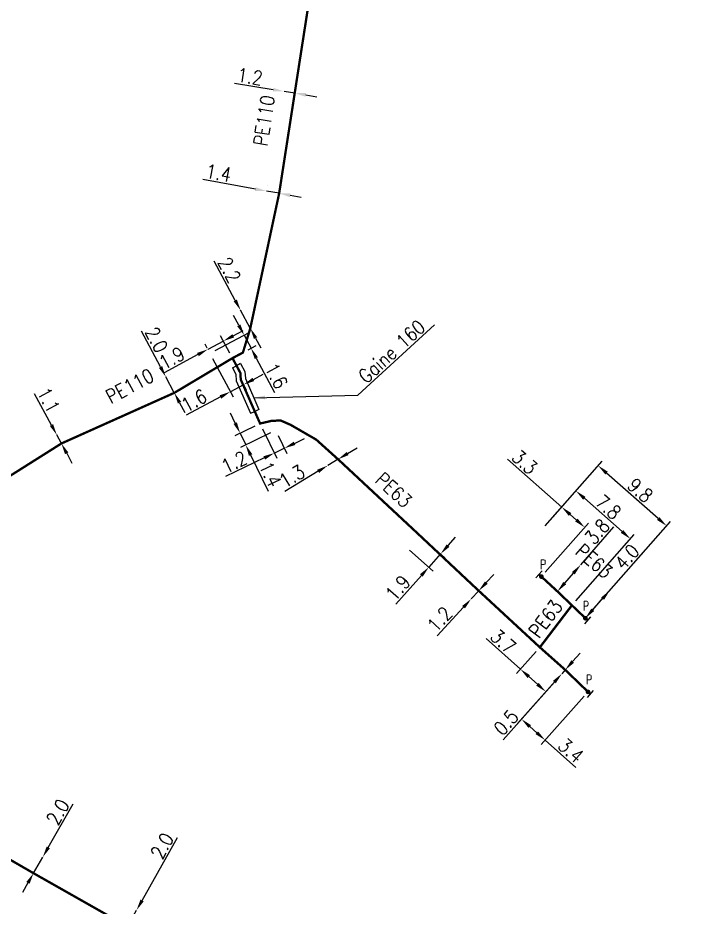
# Model space of a CAD drawing. Header units: millimetres. Extents: x 155997 to 157006, y 121209 to 122008.
# Drawn here: x 156478.6 to 156551.8, y 121737 to 121832.6 of the extents above; entities that cross this region are included whole.
import ezdxf
from ezdxf.enums import TextEntityAlignment as Align

# ---------------------------------------------------------------- set-up
doc = ezdxf.new("R2010")
doc.units = ezdxf.units.MM
doc.linetypes.add('L_25_AP', pattern=[2000, 1000, 1000])
doc.linetypes.add('L_25_PE', pattern=[2000, 1000, 1000])
doc.layers.get('0').update_dxf_attribs({"linetype": 'CONTINUOUS'})
for name, color, linetype in [('L_150', 1, 'CONTINUOUS'), ('L_300', 7, 'CONTINUOUS'), ('L_340', 7, 'CONTINUOUS'), ('L_400', 7, 'CONTINUOUS')]:
    doc.layers.add(name, color=color, linetype=linetype)
doc.styles.add('G_ROMANS', font='ROMANS.SHX', dxfattribs={"width": 0.75})
doc.styles.get("Standard").update_dxf_attribs({"font": 'romans.shx', "width": 0.85})
doc.dimstyles.get("Standard").update_dxf_attribs({"dimtxt": 1.5, "dimasz": 1.2, "dimexe": 0.625, "dimexo": 0.625, "dimgap": 0.25, "dimtad": 1, "dimdec": 1, "dimzin": 0, "dimdsep": 46, "dimtxsty": 'Standard', "dimcen": -0.5, "dimadec": 0, "dimazin": 0, "dimtfac": 1, "dimtdec": 1, "dimtmove": 0, "dimatfit": 3, "dimfxl": 0, "dimtolj": 1, "dimtzin": 0, "dimarcsym": 0})

# ---------------------------------------------------------------- blocks, each defined once
blk = doc.blocks.new('*D208')
at = {"layer": 'L_150', "color": 0, "linetype": 'Continuous', "lineweight": -2, "ltscale": 0.5, "transparency": 16777216}
for p, q in [((156506.089, 121824.857), (156501.954, 121825.53)), ((156508.408, 121824.48), (156507.273, 121824.664)), ((156509.593, 121824.287), (156510.777, 121824.094))]:
    blk.add_line(p, q, dxfattribs=at)
at = {"layer": 'L_150', "color": 0, "linetype": 'Continuous', "ltscale": 0.5, "transparency": 16777216}
for points in [[(156506.121, 121825.055), (156506.057, 121824.66), (156507.273, 121824.664)], [(156509.625, 121824.484), (156509.561, 121824.09), (156508.408, 121824.48)]]:
    blk.add_solid(points, dxfattribs=at)
at = {"layer": 'L_150', "color": 0, "linetype": 'Continuous', "ltscale": 0.5, "transparency": 16777216, "insert": (156503.59, 121826.277), "char_height": 1.5, "attachment_point": 5, "rotation": 350.75871}
blk.add_mtext('\\A1;1.2', dxfattribs=at)
blk = doc.blocks.new('*D209')
at = {"layer": 'L_150', "color": 0, "linetype": 'Continuous', "lineweight": -2, "ltscale": 0.5, "transparency": 16777216}
for p, q in [((156504.18, 121814.179), (156498.537, 121815.2)), ((156505.472, 121814.58), (156505.472, 121814.58)), ((156506.85, 121814.331), (156506.85, 121814.331)), ((156506.738, 121813.716), (156505.361, 121813.965)), ((156507.919, 121813.503), (156509.1, 121813.289))]:
    blk.add_line(p, q, dxfattribs=at)
at = {"layer": 'L_150', "color": 0, "linetype": 'Continuous', "ltscale": 0.5, "transparency": 16777216}
for points in [[(156504.215, 121814.376), (156504.144, 121813.982), (156505.361, 121813.965)], [(156507.955, 121813.699), (156507.884, 121813.306), (156506.738, 121813.716)]]:
    blk.add_solid(points, dxfattribs=at)
at = {"layer": 'L_150', "color": 0, "linetype": 'Continuous', "ltscale": 0.5, "transparency": 16777216, "insert": (156500.215, 121815.912), "char_height": 1.5, "attachment_point": 5, "rotation": 349.74741}
blk.add_mtext('\\A1;1.4', dxfattribs=at)
blk = doc.blocks.new('*D210')
at = {"layer": 'L_150', "color": 0, "linetype": 'Continuous', "lineweight": -2, "ltscale": 0.5, "transparency": 16777216}
for p, q in [((156502.021, 121802.206), (156499.75, 121806.41)), ((156503.636, 121799.214), (156502.591, 121801.15)), ((156504.206, 121798.159), (156504.777, 121797.103))]:
    blk.add_line(p, q, dxfattribs=at)
at = {"layer": 'L_150', "color": 0, "linetype": 'Continuous', "ltscale": 0.5, "transparency": 16777216}
for points in [[(156502.197, 121802.301), (156501.845, 121802.111), (156502.591, 121801.15)], [(156504.382, 121798.254), (156504.03, 121798.064), (156503.636, 121799.214)]]:
    blk.add_solid(points, dxfattribs=at)
at = {"layer": 'L_150', "color": 0, "linetype": 'Continuous', "ltscale": 0.5, "transparency": 16777216, "insert": (156501.384, 121805.49), "char_height": 1.5, "attachment_point": 5, "rotation": 298.36944}
blk.add_mtext('\\A1;2.2', dxfattribs=at)
blk = doc.blocks.new('*D211')
at = {"layer": 'L_150', "color": 0, "linetype": 'Continuous', "lineweight": -2, "ltscale": 0.5, "transparency": 16777216}
for p, q in [((156493.989, 121795.054), (156491.933, 121798.913)), ((156495.47, 121792.274), (156494.553, 121793.995)), ((156495.104, 121794.289), (156495.104, 121794.289)), ((156496.021, 121792.568), (156496.021, 121792.568)), ((156496.034, 121791.215), (156496.598, 121790.156))]:
    blk.add_line(p, q, dxfattribs=at)
at = {"layer": 'L_150', "color": 0, "linetype": 'Continuous', "ltscale": 0.5, "transparency": 16777216}
for points in [[(156494.165, 121795.148), (156493.812, 121794.96), (156494.553, 121793.995)], [(156496.21, 121791.309), (156495.857, 121791.121), (156495.47, 121792.274)]]:
    blk.add_solid(points, dxfattribs=at)
at = {"layer": 'L_150', "color": 0, "linetype": 'Continuous', "ltscale": 0.5, "transparency": 16777216, "insert": (156493.561, 121797.983), "char_height": 1.5, "attachment_point": 5, "rotation": 298.0457}
blk.add_mtext('\\A1;2.0', dxfattribs=at)
blk = doc.blocks.new('*D212')
at = {"layer": 'L_150', "color": 0, "linetype": 'Continuous', "lineweight": -2, "ltscale": 0.5, "transparency": 16777216}
for p, q in [((156482.269, 121788.812), (156480.456, 121792.181)), ((156483.335, 121786.831), (156482.838, 121787.756)), ((156483.904, 121785.774), (156484.473, 121784.718))]:
    blk.add_line(p, q, dxfattribs=at)
at = {"layer": 'L_150', "color": 0, "linetype": 'Continuous', "ltscale": 0.5, "transparency": 16777216}
for points in [[(156482.445, 121788.907), (156482.093, 121788.718), (156482.838, 121787.756)], [(156484.08, 121785.869), (156483.728, 121785.68), (156483.335, 121786.831)]]:
    blk.add_solid(points, dxfattribs=at)
at = {"layer": 'L_150', "color": 0, "linetype": 'Continuous', "ltscale": 0.5, "transparency": 16777216, "insert": (156481.959, 121791.499), "char_height": 1.5, "attachment_point": 5, "rotation": 298.28852}
blk.add_mtext('\\A1;1.1', dxfattribs=at)
blk = doc.blocks.new('*D568')
at = {"layer": 'L_150', "color": 0, "linetype": 'Continuous', "lineweight": -2, "ltscale": 0.5, "transparency": 16777216}
for p, q in [((156481.93, 121743.422), (156484.611, 121748.094)), ((156480.338, 121740.647), (156481.333, 121742.381)), ((156479.741, 121739.606), (156479.143, 121738.565))]:
    blk.add_line(p, q, dxfattribs=at)
at = {"layer": 'L_150', "color": 0, "linetype": 'Continuous', "ltscale": 0.5, "transparency": 16777216}
for points in [[(156481.757, 121743.522), (156482.104, 121743.323), (156481.333, 121742.381)], [(156479.567, 121739.705), (156479.914, 121739.506), (156480.338, 121740.647)]]:
    blk.add_solid(points, dxfattribs=at)
at = {"layer": 'L_150', "color": 0, "linetype": 'Continuous', "ltscale": 0.5, "transparency": 16777216, "insert": (156482.954, 121747.216), "char_height": 1.5, "attachment_point": 5, "rotation": 60.15274}
blk.add_mtext('\\A1;2.0', dxfattribs=at)
blk = doc.blocks.new('*D455')
at = {"layer": 'L_150', "color": 0, "linetype": 'Continuous', "lineweight": -2, "ltscale": 0.5, "transparency": 16777216}
for p, q in [((156492.004, 121737.714), (156495.818, 121744.476)), ((156490.432, 121734.927), (156491.414, 121736.669)), ((156489.842, 121733.882), (156489.253, 121732.836))]:
    blk.add_line(p, q, dxfattribs=at)
at = {"layer": 'L_150', "color": 0, "linetype": 'Continuous', "ltscale": 0.5, "transparency": 16777216}
for points in [[(156491.83, 121737.812), (156492.178, 121737.616), (156491.414, 121736.669)], [(156489.668, 121733.98), (156490.017, 121733.783), (156490.432, 121734.927)]]:
    blk.add_solid(points, dxfattribs=at)
at = {"layer": 'L_150', "color": 0, "linetype": 'Continuous', "ltscale": 0.5, "transparency": 16777216, "insert": (156494.168, 121743.586), "char_height": 1.5, "attachment_point": 5, "rotation": 60.57744}
blk.add_mtext('\\A1;2.0', dxfattribs=at)
blk = doc.blocks.new('*D1185')
at = {"layer": 'L_150', "color": 0, "linetype": 'Continuous', "lineweight": -2, "transparency": 16777216}
for p, q in [((156502.401, 121799.538), (156501.837, 121800.597)), ((156499.846, 121796.816), (156503.517, 121798.773)), ((156502.966, 121798.479), (156503.718, 121797.067)), ((156503.393, 121796.894), (156504.27, 121797.361)), ((156504.283, 121796.008), (156506.253, 121792.311))]:
    blk.add_line(p, q, dxfattribs=at)
at = {"layer": 'L_150', "color": 0, "linetype": 'Continuous', "transparency": 16777216}
for points in [[(156502.578, 121799.632), (156502.225, 121799.444), (156502.966, 121798.479)], [(156504.459, 121796.102), (156504.106, 121795.914), (156503.718, 121797.067)]]:
    blk.add_solid(points, dxfattribs=at)
at = {"layer": 'L_150', "color": 0, "linetype": 'Continuous', "transparency": 16777216, "insert": (156506.432, 121794.1), "char_height": 1.5, "attachment_point": 5, "rotation": 298.05383}
blk.add_mtext('\\A1;1.6', dxfattribs=at)
blk = doc.blocks.new('*D1186')
at = {"layer": 'L_150', "color": 0, "linetype": 'Continuous', "lineweight": -2, "transparency": 16777216}
for p, q in [((156501.804, 121798.404), (156502.863, 121798.968)), ((156500.745, 121797.84), (156499.068, 121796.946)), ((156501.429, 121796.555), (156500.451, 121798.391)), ((156499, 121797.074), (156498.774, 121797.498)), ((156498.009, 121796.382), (156494.366, 121794.44))]:
    blk.add_line(p, q, dxfattribs=at)
at = {"layer": 'L_150', "color": 0, "linetype": 'Continuous', "transparency": 16777216}
for points in [[(156501.71, 121798.58), (156501.898, 121798.227), (156500.745, 121797.84)], [(156497.915, 121796.558), (156498.103, 121796.205), (156499.068, 121796.946)]]:
    blk.add_solid(points, dxfattribs=at)
at = {"layer": 'L_150', "color": 0, "linetype": 'Continuous', "transparency": 16777216, "insert": (156495.188, 121796.011), "char_height": 1.5, "attachment_point": 5, "rotation": 28.05383}
blk.add_mtext('\\A1;1.9', dxfattribs=at)
blk = doc.blocks.new('*D1187')
at = {"layer": 'L_150', "color": 0, "linetype": 'Continuous', "lineweight": -2, "transparency": 16777216}
for p, q in [((156499.588, 121795.971), (156501.787, 121791.844)), ((156503.964, 121793.712), (156505.023, 121794.277)), ((156502.905, 121793.148), (156501.493, 121792.395)), ((156502.908, 121793.143), (156503.199, 121792.596)), ((156500.434, 121791.831), (156496.737, 121789.861))]:
    blk.add_line(p, q, dxfattribs=at)
at = {"layer": 'L_150', "color": 0, "linetype": 'Continuous', "transparency": 16777216}
for points in [[(156503.87, 121793.889), (156504.058, 121793.536), (156502.905, 121793.148)], [(156500.34, 121792.008), (156500.528, 121791.655), (156501.493, 121792.395)]]:
    blk.add_solid(points, dxfattribs=at)
at = {"layer": 'L_150', "color": 0, "linetype": 'Continuous', "transparency": 16777216, "insert": (156497.586, 121791.446), "char_height": 1.5, "attachment_point": 5, "rotation": 28.05383}
blk.add_mtext('\\A1;1.6', dxfattribs=at)
blk = doc.blocks.new('*D1188')
at = {"layer": 'L_150', "color": 0, "linetype": 'Continuous', "lineweight": -2, "transparency": 16777216}
for p, q in [((156502.015, 121789.019), (156501.493, 121790.099)), ((156504.125, 121788.705), (156501.974, 121787.666)), ((156502.537, 121787.938), (156503.145, 121786.677)), ((156505.814, 121787.965), (156502.582, 121786.405)), ((156503.667, 121785.596), (156505.539, 121781.717))]:
    blk.add_line(p, q, dxfattribs=at)
at = {"layer": 'L_150', "color": 0, "linetype": 'Continuous', "transparency": 16777216}
for points in [[(156502.195, 121789.106), (156501.835, 121788.932), (156502.537, 121787.938)], [(156503.847, 121785.683), (156503.487, 121785.509), (156503.145, 121786.677)]]:
    blk.add_solid(points, dxfattribs=at)
at = {"layer": 'L_150', "color": 0, "linetype": 'Continuous', "transparency": 16777216, "insert": (156505.777, 121783.525), "char_height": 1.5, "attachment_point": 5, "rotation": 295.76162}
blk.add_mtext('\\A1;1.4', dxfattribs=at)
blk = doc.blocks.new('*D1189')
at = {"layer": 'L_150', "color": 0, "linetype": 'Continuous', "lineweight": -2, "transparency": 16777216}
for p, q in [((156504.96, 121788.413), (156506.492, 121785.238)), ((156506.649, 121787.674), (156507.573, 121785.759)), ((156508.382, 121786.844), (156509.463, 121787.365)), ((156507.301, 121786.322), (156506.22, 121785.801)), ((156505.14, 121785.279), (156500.989, 121783.276))]:
    blk.add_line(p, q, dxfattribs=at)
at = {"layer": 'L_150', "color": 0, "linetype": 'Continuous', "transparency": 16777216}
for points in [[(156508.295, 121787.024), (156508.469, 121786.664), (156507.301, 121786.322)], [(156505.053, 121785.459), (156505.227, 121785.099), (156506.22, 121785.801)]]:
    blk.add_solid(points, dxfattribs=at)
at = {"layer": 'L_150', "color": 0, "linetype": 'Continuous', "transparency": 16777216, "insert": (156501.9, 121784.826), "char_height": 1.5, "attachment_point": 5, "rotation": 25.76162}
blk.add_mtext('\\A1;1.2', dxfattribs=at)
blk = doc.blocks.new('*D1190')
at = {"layer": 'L_150', "color": 0, "linetype": 'Continuous', "lineweight": -2, "transparency": 16777216}
for p, q in [((156514.097, 121785.751), (156515.125, 121786.371)), ((156513.07, 121785.132), (156511.956, 121784.461)), ((156510.929, 121783.841), (156507.341, 121781.678))]:
    blk.add_line(p, q, dxfattribs=at)
at = {"layer": 'L_150', "color": 0, "linetype": 'Continuous', "transparency": 16777216}
for points in [[(156513.994, 121785.922), (156514.201, 121785.58), (156513.07, 121785.132)], [(156510.825, 121784.012), (156511.032, 121783.67), (156511.956, 121784.461)]]:
    blk.add_solid(points, dxfattribs=at)
at = {"layer": 'L_150', "color": 0, "linetype": 'Continuous', "transparency": 16777216, "insert": (156508.105, 121783.306), "char_height": 1.5, "attachment_point": 5, "rotation": 31.08032}
blk.add_mtext('\\A1;1.3', dxfattribs=at)
blk = doc.blocks.new('*D1191')
at = {"layer": 'L_150', "color": 0, "linetype": 'Continuous', "lineweight": -2, "transparency": 16777216}
for p, q in [((156522.028, 121776.799), (156524.552, 121774.541)), ((156524.886, 121775.852), (156525.686, 121776.747)), ((156520.761, 121775.383), (156523.285, 121773.125)), ((156524.086, 121774.958), (156522.819, 121773.542)), ((156522.019, 121772.648), (156519.266, 121769.571))]:
    blk.add_line(p, q, dxfattribs=at)
at = {"layer": 'L_150', "color": 0, "linetype": 'Continuous', "transparency": 16777216}
for points in [[(156524.737, 121775.986), (156525.035, 121775.719), (156524.086, 121774.958)], [(156521.87, 121772.781), (156522.168, 121772.514), (156522.819, 121773.542)]]:
    blk.add_solid(points, dxfattribs=at)
at = {"layer": 'L_150', "color": 0, "linetype": 'Continuous', "transparency": 16777216, "insert": (156519.497, 121771.329), "char_height": 1.5, "attachment_point": 5, "rotation": 48.17978}
blk.add_mtext('\\A1;1.9', dxfattribs=at)
blk = doc.blocks.new('*D1192')
at = {"layer": 'L_150', "color": 0, "linetype": 'Continuous', "lineweight": -2, "transparency": 16777216}
for p, q in [((156529.002, 121771.879), (156529.817, 121772.759)), ((156528.186, 121770.999), (156527.371, 121770.119)), ((156526.555, 121769.239), (156523.708, 121766.166))]:
    blk.add_line(p, q, dxfattribs=at)
at = {"layer": 'L_150', "color": 0, "linetype": 'Continuous', "transparency": 16777216}
for points in [[(156528.855, 121772.015), (156529.149, 121771.743), (156528.186, 121770.999)], [(156526.408, 121769.374), (156526.702, 121769.103), (156527.371, 121770.119)]]:
    blk.add_solid(points, dxfattribs=at)
at = {"layer": 'L_150', "color": 0, "linetype": 'Continuous', "transparency": 16777216, "insert": (156523.99, 121767.942), "char_height": 1.5, "attachment_point": 5, "rotation": 47.18357}
blk.add_mtext('\\A1;1.2', dxfattribs=at)
blk = doc.blocks.new('*D1200')
at = {"layer": 'L_340', "color": 0, "linetype": 'Continuous', "lineweight": -2, "transparency": 16777216}
for p, q in [((156537.102, 121779.995), (156531.27, 121785.132)), ((156535.33, 121777.984), (156537.515, 121780.464)), ((156538.678, 121778.607), (156538.003, 121779.202)), ((156535.331, 121772.992), (156539.992, 121778.283))]:
    blk.add_line(p, q, dxfattribs=at)
at = {"layer": 'L_340', "color": 0, "linetype": 'Continuous', "transparency": 16777216}
for points in [[(156538.135, 121779.352), (156537.87, 121779.052), (156537.102, 121779.995)], [(156538.81, 121778.758), (156538.546, 121778.457), (156539.579, 121777.814)]]:
    blk.add_solid(points, dxfattribs=at)
at = {"layer": 'L_340', "color": 0, "linetype": 'Continuous', "transparency": 16777216, "insert": (156533.121, 121784.834), "char_height": 1.5, "attachment_point": 5, "rotation": 318.62897}
blk.add_mtext('\\A1;3.3', dxfattribs=at)
blk = doc.blocks.new('*D1201')
at = {"layer": 'L_150', "color": 0, "linetype": 'Continuous', "lineweight": -2, "transparency": 16777216}
for p, q in [((156539.142, 121773.793), (156542.71, 121777.89)), ((156537.435, 121771.833), (156538.354, 121772.888))]:
    blk.add_line(p, q, dxfattribs=at)
at = {"layer": 'L_150', "color": 0, "linetype": 'Continuous', "transparency": 16777216}
for points in [[(156538.203, 121773.02), (156538.505, 121772.757), (156539.142, 121773.793)], [(156537.284, 121771.964), (156537.586, 121771.701), (156536.647, 121770.928)]]:
    blk.add_solid(points, dxfattribs=at)
at = {"layer": 'L_150', "color": 0, "linetype": 'Continuous', "transparency": 16777216, "insert": (156540.914, 121777.351), "char_height": 1.5, "attachment_point": 5, "rotation": 48.95009}
blk.add_mtext('\\A1;3.8', dxfattribs=at)
blk = doc.blocks.new('*D1202')
at = {"layer": 'L_340', "color": 0, "linetype": 'Continuous', "lineweight": -2, "transparency": 16777216}
for p, q in [((156542.291, 121771.059), (156545.913, 121775.172)), ((156540.438, 121768.955), (156541.498, 121770.159))]:
    blk.add_line(p, q, dxfattribs=at)
at = {"layer": 'L_340', "color": 0, "linetype": 'Continuous', "transparency": 16777216}
for points in [[(156541.347, 121770.291), (156541.648, 121770.026), (156542.291, 121771.059)], [(156540.288, 121769.087), (156540.588, 121768.823), (156539.645, 121768.055)]]:
    blk.add_solid(points, dxfattribs=at)
at = {"layer": 'L_340', "color": 0, "linetype": 'Continuous', "transparency": 16777216, "insert": (156544.114, 121774.643), "char_height": 1.5, "attachment_point": 5, "rotation": 48.62897}
blk.add_mtext('\\A1;4.0', dxfattribs=at)
blk = doc.blocks.new('L_340_07')
at = {"color": 0, "linetype": 'Continuous', "const_width": 0.25, "flags": 128}
blk.add_lwpolyline([(0, 0), (0.35, 0)], dxfattribs=at)
at = {"color": 0, "linetype": 'Continuous', "flags": 128}
blk.add_lwpolyline([(0.35, -0.5), (0.35, 0.5)], dxfattribs=at)
at = {"color": 0, "linetype": 'Continuous', "width": 0.75, "flags": 3}
for tag, p in [('DEF_LEG', (0.723, -3.465)), ('DEF_COUP', (0.723, -5.965)), ('DEF_TYPE', (0.723, -8.465))]:
    blk.add_attdef(tag, text='', height=1.2, dxfattribs=at).set_placement(p, align=Align.MIDDLE)
blk = doc.blocks.new('*D1204')
at = {"layer": 'L_150', "color": 0, "linetype": 'Continuous', "lineweight": -2, "transparency": 16777216}
for p, q in [((156532.668, 121762.576), (156528.968, 121765.866)), ((156534.34, 121764.457), (156532.252, 121762.109)), ((156534.498, 121760.948), (156533.564, 121761.779)), ((156536.702, 121761.621), (156534.98, 121759.684))]:
    blk.add_line(p, q, dxfattribs=at)
at = {"layer": 'L_150', "color": 0, "linetype": 'Continuous', "transparency": 16777216}
for points in [[(156533.697, 121761.928), (156533.431, 121761.63), (156532.668, 121762.576)], [(156534.631, 121761.098), (156534.366, 121760.799), (156535.395, 121760.151)]]:
    blk.add_solid(points, dxfattribs=at)
at = {"layer": 'L_150', "color": 0, "linetype": 'Continuous', "transparency": 16777216, "insert": (156530.817, 121765.56), "char_height": 1.5, "attachment_point": 5, "rotation": 318.35553}
blk.add_mtext('\\A1;3.7', dxfattribs=at)
blk = doc.blocks.new('*D1205')
at = {"layer": 'L_340', "color": 0, "linetype": 'Continuous', "lineweight": -2, "transparency": 16777216}
for p, q in [((156535.33, 121777.984), (156541.435, 121784.916)), ((156547.476, 121778.763), (156541.923, 121783.653)), ((156540.058, 121768.524), (156548.79, 121778.438))]:
    blk.add_line(p, q, dxfattribs=at)
at = {"layer": 'L_340', "color": 0, "linetype": 'Continuous', "transparency": 16777216}
for points in [[(156542.055, 121783.804), (156541.791, 121783.503), (156541.022, 121784.447)], [(156547.608, 121778.913), (156547.344, 121778.612), (156548.377, 121777.969)]]:
    blk.add_solid(points, dxfattribs=at)
at = {"layer": 'L_340', "color": 0, "linetype": 'Continuous', "transparency": 16777216, "insert": (156545.543, 121781.798), "char_height": 1.5, "attachment_point": 5, "rotation": 318.62897}
blk.add_mtext('\\A1;9.8', dxfattribs=at)
blk = doc.blocks.new('*D1206')
at = {"layer": 'L_150', "color": 0, "linetype": 'Continuous', "lineweight": -2, "transparency": 16777216}
for p, q in [((156535.33, 121777.984), (156539.047, 121782.204)), ((156543.587, 121777.373), (156539.535, 121780.942)), ((156538.613, 121769.909), (156544.901, 121777.049))]:
    blk.add_line(p, q, dxfattribs=at)
at = {"layer": 'L_150', "color": 0, "linetype": 'Continuous', "transparency": 16777216}
for points in [[(156539.667, 121781.092), (156539.403, 121780.792), (156538.634, 121781.735)], [(156543.719, 121777.523), (156543.455, 121777.223), (156544.488, 121776.58)]]:
    blk.add_solid(points, dxfattribs=at)
at = {"layer": 'L_150', "color": 0, "linetype": 'Continuous', "transparency": 16777216, "insert": (156542.12, 121779.998), "char_height": 1.5, "attachment_point": 5, "rotation": 318.62897}
blk.add_mtext('\\A1;7.8', dxfattribs=at)
blk = doc.blocks.new('*D1289')
at = {"layer": 'L_340', "color": 0, "linetype": 'Continuous', "lineweight": -2, "transparency": 16777216}
for p, q in [((156536.702, 121761.621), (156532.363, 121756.741)), ((156539.516, 121759.669), (156534.904, 121754.482)), ((156533.675, 121756.411), (156534.422, 121755.746)), ((156535.319, 121754.949), (156538.631, 121752.004))]:
    blk.add_line(p, q, dxfattribs=at)
at = {"layer": 'L_340', "color": 0, "linetype": 'Continuous', "transparency": 16777216}
for points in [[(156533.808, 121756.56), (156533.542, 121756.261), (156532.778, 121757.208)], [(156534.555, 121755.896), (156534.289, 121755.597), (156535.319, 121754.949)]]:
    blk.add_solid(points, dxfattribs=at)
at = {"layer": 'L_340', "color": 0, "linetype": 'Continuous', "transparency": 16777216, "insert": (156538.088, 121753.825), "char_height": 1.5, "attachment_point": 5, "rotation": 318.35553}
blk.add_mtext('\\A1;3.4', dxfattribs=at)
blk = doc.blocks.new('*D1290')
at = {"layer": 'L_150', "color": 0, "linetype": 'Continuous', "lineweight": -2, "transparency": 16777216}
for p, q in [((156538.28, 121763.396), (156539.077, 121764.293)), ((156537.483, 121762.499), (156537.118, 121762.088)), ((156536.32, 121761.191), (156530.813, 121754.995))]:
    blk.add_line(p, q, dxfattribs=at)
at = {"layer": 'L_150', "color": 0, "linetype": 'Continuous', "transparency": 16777216}
for points in [[(156538.131, 121763.529), (156538.43, 121763.263), (156537.483, 121762.499)], [(156536.171, 121761.324), (156536.47, 121761.058), (156537.118, 121762.088)]]:
    blk.add_solid(points, dxfattribs=at)
at = {"layer": 'L_150', "color": 0, "linetype": 'Continuous', "transparency": 16777216, "insert": (156531.119, 121756.844), "char_height": 1.5, "attachment_point": 5, "rotation": 48.36776}
blk.add_mtext('\\A1;0.5', dxfattribs=at)
blk = doc.blocks.new('L_300_12')
at = {"color": 0, "linetype": 'Continuous', "const_width": 0.248, "flags": 128}
blk.add_lwpolyline([(-0.126, 0, 1), (0.126, 0, 1)], format="xyb", close=True, dxfattribs=at)
at = {"linetype": 'Continuous', "style": 'G_ROMANS', "width": 0.75}
blk.add_attdef('P', text='', height=1, dxfattribs=at).set_placement((0, 1.331), align=Align.MIDDLE_CENTER)
at = {"color": 0, "linetype": 'Continuous', "width": 0.75, "flags": 3}
for tag, p in [('DEF_LEG', (0, -5)), ('DEF_COUP', (0, -7.5)), ('DEF_TYPE', (0, -10))]:
    blk.add_attdef(tag, text='', height=1.2, dxfattribs=at).set_placement(p, align=Align.MIDDLE)

msp = doc.modelspace()

# ---------------------------------------------------------------- linework, layer by layer
at = {"layer": 'L_150', "linetype": 'L_25_AP', "ltscale": 0.5, "const_width": 0.25, "flags": 128}
msp.add_lwpolyline([(156566.843, 121681.803), (156570.858, 121688.586), (156571.06, 121688.931), (156560.551, 121694.92), (156545.99, 121703.35), (156535.157, 121709.375), (156525.879, 121714.71), (156510.211, 121723.567), (156490.432, 121734.927), (156480.338, 121740.647), (156469.821, 121746.73), (156462.375, 121751.059), (156462.375, 121751.059), (156462.375, 121751.059), (156456.311, 121754.23), (156455.443, 121754.727), (156454.577, 121755.222), (156453.705, 121755.913), (156442.872, 121761.763), (156434.464, 121766.284), (156428.253, 121769.623), (156421.854, 121773.235), (156412.783, 121777.926), (156395.629, 121786.839), (156385.134, 121792.278), (156344.093, 121813.53), (156323.923, 121824.068), (156312.53, 121829.937), (156297.624, 121837.647), (156288.195, 121842.551), (156278.234, 121847.719), (156266.176, 121853.899), (156256.415, 121858.938), (156247.369, 121863.573), (156235.62, 121869.702), (156235.62, 121869.702), (156224.323, 121875.502), (156216.225, 121879.598), (156196.18, 121890.091), (156184.352, 121896.183), (156169.769, 121903.755), (156160.545, 121908.516), (156151.958, 121912.97), (156143.354, 121917.413), (156133.813, 121922.399), (156123.789, 121927.545), (156114.605, 121932.243), (156104.637, 121937.462), (156094.804, 121942.616), (156081.413, 121949.635), (156080.866, 121949.922), (156080.457, 121950.136)], dxfattribs=at)
at = {"layer": 'L_150', "linetype": 'L_25_PE', "ltscale": 0.5, "const_width": 0.25}
msp.add_lwpolyline([(156447.316, 121766.551), (156447.316, 121766.551), (156447.756, 121766.788), (156451.783, 121768.964), (156455.528, 121771.101), (156460.268, 121773.349), (156472.726, 121780.137), (156483.335, 121786.831), (156483.335, 121786.831), (156495.47, 121792.274), (156501.723, 121796.004), (156502.842, 121796.6), (156503.636, 121799.214), (156506.738, 121813.716), (156508.408, 121824.48), (156510.059, 121835.103), (156509.658, 121838.709), (156508.469, 121845.972), (156507.178, 121850.48), (156505.804, 121855.329), (156502.961, 121861.062), (156493.518, 121872.497), (156493.705, 121872.916), (156493.705, 121872.916)], dxfattribs=at)
at = {"layer": 'L_150', "linetype": 'L_25_PE', "ltscale": 0.5, "const_width": 0.25, "flags": 128}
for points in [[(156501.723, 121796.004), (156502.569, 121794.417), (156502.614, 121793.695), (156504.688, 121788.976), (156505.886, 121789.255), (156506.88, 121789.308), (156507.963, 121788.838), (156510.728, 121787.24), (156510.728, 121787.24), (156513.07, 121785.132), (156521.562, 121777.216), (156528.186, 121770.999), (156534.755, 121764.924), (156537.483, 121762.499), (156539.932, 121760.136)], [(156534.918, 121772.523), (156536.647, 121770.928), (156536.647, 121770.928), (156538.199, 121769.44), (156539.645, 121768.055)], [(156534.755, 121764.924), (156538.199, 121769.44)]]:
    msp.add_lwpolyline(points, dxfattribs=at)
at = {"layer": 'L_400', "color": 7, "linetype": 'CONTINUOUS', "ltscale": 0.5}
for p, q in [((156501.715, 121794.955), (156502.157, 121795.191)), ((156501.715, 121794.955), (156502.077, 121794.278)), ((156502.598, 121795.426), (156502.157, 121795.191)), ((156502.598, 121795.426), (156503.061, 121794.557)), ((156502.077, 121794.278), (156502.121, 121793.575)), ((156503.061, 121794.557), (156503.107, 121793.815)), ((156502.121, 121793.575), (156503.655, 121790.084)), ((156503.107, 121793.815), (156504.57, 121790.486)), ((156503.655, 121790.084), (156504.113, 121790.285)), ((156504.57, 121790.486), (156504.113, 121790.285))]:
    msp.add_line(p, q, dxfattribs=at)

# ---------------------------------------------------------------- block references
at = {"layer": 'L_300', "ltscale": 0.5}
ref = msp.add_blockref('L_300_12', (156534.918, 121772.523), dxfattribs=dict(at, rotation=352.0997772522989))
ref.add_attrib('P', 'P', dxfattribs={"layer": '0', "linetype": 'Continuous', "height": 1, "style": 'G_ROMANS', "width": 0.75}).set_placement((156535.101, 121773.841), align=Align.MIDDLE_CENTER)
ref = msp.add_blockref('L_300_12', (156539.645, 121768.055), dxfattribs=dict(at, rotation=357.0792570808551))
ref.add_attrib('P', 'P', dxfattribs={"layer": '0', "linetype": 'Continuous', "height": 1, "style": 'G_ROMANS', "width": 0.75}).set_placement((156539.712, 121769.384), align=Align.MIDDLE_CENTER)
ref = msp.add_blockref('L_300_12', (156539.932, 121760.136), dxfattribs=dict(at, rotation=355.1689764176368))
ref.add_attrib('P', 'P', dxfattribs={"layer": '0', "linetype": 'Continuous', "height": 1, "style": 'G_ROMANS', "width": 0.75}).set_placement((156540.044, 121761.462), align=Align.MIDDLE_CENTER)
at = {"layer": 'L_340'}
for p, rotation in [((156534.918, 121772.523), 138.5827465941179), ((156539.645, 121768.055), 318.3555310136757), ((156539.932, 121760.136), 319.0012112621352)]:
    msp.add_blockref('L_340_07', p, dxfattribs=dict(at, rotation=rotation))

# ---------------------------------------------------------------- texts
at = {"layer": 'L_150', "linetype": 'Continuous', "ltscale": 0.5, "width": 0.85}
for rotation, p in [(81.18139, (156505.447, 121818.721)), (28.03757, (156488.623, 121791.061))]:
    msp.add_text('PE110', height=1.5, rotation=rotation, dxfattribs=at).set_placement(p)
at = {"layer": 'L_150', "linetype": 'Continuous', "width": 0.85}
msp.add_text('PE63', height=1.5, rotation=317.02947, dxfattribs=at).set_placement((156519.049, 121781.823), align=Align.MIDDLE)
for rotation, p in [(319.02645, (156538.433, 121775.057)), (52.66595, (156534.644, 121765.807))]:
    msp.add_text('PE63', height=1.5, rotation=rotation, dxfattribs=at).set_placement(p)
at = {"layer": 'L_400', "linetype": 'Continuous', "insert": (156516.109, 121793.189), "char_height": 1.5, "attachment_point": 7, "rotation": 42.56981}
msp.add_mtext('Gaine 160', dxfattribs=at)

# ---------------------------------------------------------------- dimensions: what is measured, and where the dimension line sits
at = {"layer": 'L_150', "linetype": 'Continuous', "ltscale": 0.5}
for base, p1, p2, angle, picture, middle in [((156507.27316, 121824.6644), (156508.40824, 121824.47972), (156507.27316, 121824.6644), 350.75871, '*D208', (156503.42907, 121825.28985)), ((156505.361, 121813.965), (156506.738, 121813.716), (156505.361, 121813.965), 349.74741, '*D209', (156500.037, 121814.928)), ((156502.591, 121801.15), (156503.636, 121799.214), (156502.591, 121801.15), 298.36944, '*D210', (156500.504, 121805.015)), ((156494.5528, 121793.9953), (156495.4696, 121792.2743), (156494.5528, 121793.9953), 298.0457, '*D211', (156492.6788, 121797.513)), ((156482.8376, 121787.7557), (156483.3352, 121786.8311), (156482.8376, 121787.7557), 298.28852, '*D212', (156481.0782, 121791.0248)), ((156481.333, 121742.381), (156480.338, 121740.647), (156481.333, 121742.381), 240.15274, '*D568', (156483.822, 121746.718)), ((156491.414, 121736.669), (156490.432, 121734.927), (156491.414, 121736.669), 240.57744, '*D455', (156495.039, 121743.095))]:
    dim = msp.add_linear_dim(base=base, p1=p1, p2=p2, angle=angle, dimstyle='Standard', override={"dimatfit": 0}, dxfattribs=at)
    dim.commit()
    dim.dimension.update_dxf_attribs({"geometry": picture, "text_midpoint": middle, "dimtype": 160})
at = {"layer": 'L_150', "linetype": 'Continuous'}
for base, p1, p2, angle, picture, middle in [((156502.966, 121798.479), (156502.842, 121796.6), (156499.294, 121796.522), 298.05383, '*D1185', (156505.55, 121793.63)), ((156499.068, 121796.946), (156501.723, 121796.004), (156499.294, 121796.522), 28.05383, '*D1186', (156495.658, 121795.129)), ((156538.634, 121781.735), (156538.199, 121769.44), (156534.917, 121777.515), 318.62897, '*D1206', (156541.459, 121779.247)), ((156539.142, 121773.793), (156536.647, 121770.928), (156539.142, 121773.793), 228.95009, '*D1201', (156541.668, 121776.694)), ((156535.395, 121760.151), (156534.755, 121764.924), (156537.118, 121762.088), 138.35553, '*D1204', (156530.153, 121764.813)), ((156537.118, 121762.088), (156537.483, 121762.499), (156537.118, 121762.088), 48.36776, '*D1290', (156531.866, 121756.18))]:
    dim = msp.add_linear_dim(base=base, p1=p1, p2=p2, angle=angle, dimstyle='Standard', dxfattribs=at)
    dim.commit()
    dim.dimension.update_dxf_attribs({"geometry": picture, "text_midpoint": middle, "dimtype": 160})
for base, p1, p2, angle, picture, middle in [((156501.493, 121792.395), (156502.614, 121793.695), (156499.294, 121796.522), 28.05383, '*D1187', (156498.056, 121790.564)), ((156503.145, 121786.677), (156504.688, 121788.976), (156506.377, 121788.237), 115.76162, '*D1188', (156504.876, 121783.09)), ((156507.301, 121786.322), (156504.688, 121788.976), (156506.377, 121788.237), 205.76162, '*D1189', (156502.335, 121783.926)), ((156511.956, 121784.461), (156513.07, 121785.132), (156511.956, 121784.461), 31.08032, '*D1190', (156508.621, 121782.45)), ((156522.819, 121773.542), (156521.562, 121777.216), (156520.295, 121775.8), 48.17978, '*D1191', (156520.242, 121770.662)), ((156527.371, 121770.119), (156528.186, 121770.999), (156527.371, 121770.119), 47.18357, '*D1192', (156524.724, 121767.262))]:
    dim = msp.add_linear_dim(base=base, p1=p1, p2=p2, angle=angle, dimstyle='Standard', override={"dimexe": 0.625, "dimexo": 0.625}, dxfattribs=at)
    dim.commit()
    dim.dimension.update_dxf_attribs({"geometry": picture, "text_midpoint": middle, "dimtype": 160})
at = {"layer": 'L_340', "linetype": 'Continuous'}
for base, p1, p2, angle, picture, middle in [((156537.102, 121779.995), (156534.918, 121772.523), (156534.917, 121777.515), 318.62897, '*D1200', (156532.46, 121784.084)), ((156541.022, 121784.447), (156539.645, 121768.055), (156534.917, 121777.515), 318.62897, '*D1205', (156544.882, 121781.047)), ((156542.291, 121771.059), (156539.645, 121768.055), (156542.291, 121771.059), 228.62897, '*D1202', (156544.865, 121773.982)), ((156532.778, 121757.208), (156539.932, 121760.136), (156537.118, 121762.088), 318.35553, '*D1289', (156537.423, 121753.077))]:
    dim = msp.add_linear_dim(base=base, p1=p1, p2=p2, angle=angle, dimstyle='Standard', dxfattribs=at)
    dim.commit()
    dim.dimension.update_dxf_attribs({"geometry": picture, "text_midpoint": middle, "dimtype": 160})

# ---------------------------------------------------------------- leaders
at = {"layer": 'L_400', "linetype": 'Continuous', "annotation_type": 0, "has_hookline": 1, "hookline_direction": 0, "text_width": 9.714, "horizontal_direction": (0.736454, 0.676488, 0)}
msp.add_leader([(156504.018, 121791.743), (156515.21, 121792.024), (156516.094, 121792.835)], dimstyle='Standard', override={"dimexe": 0.625, "dimexo": 0.625, "dimgap": 0.25, "dimtad": 1}, dxfattribs=at)

doc.saveas('drawing.dxf')
